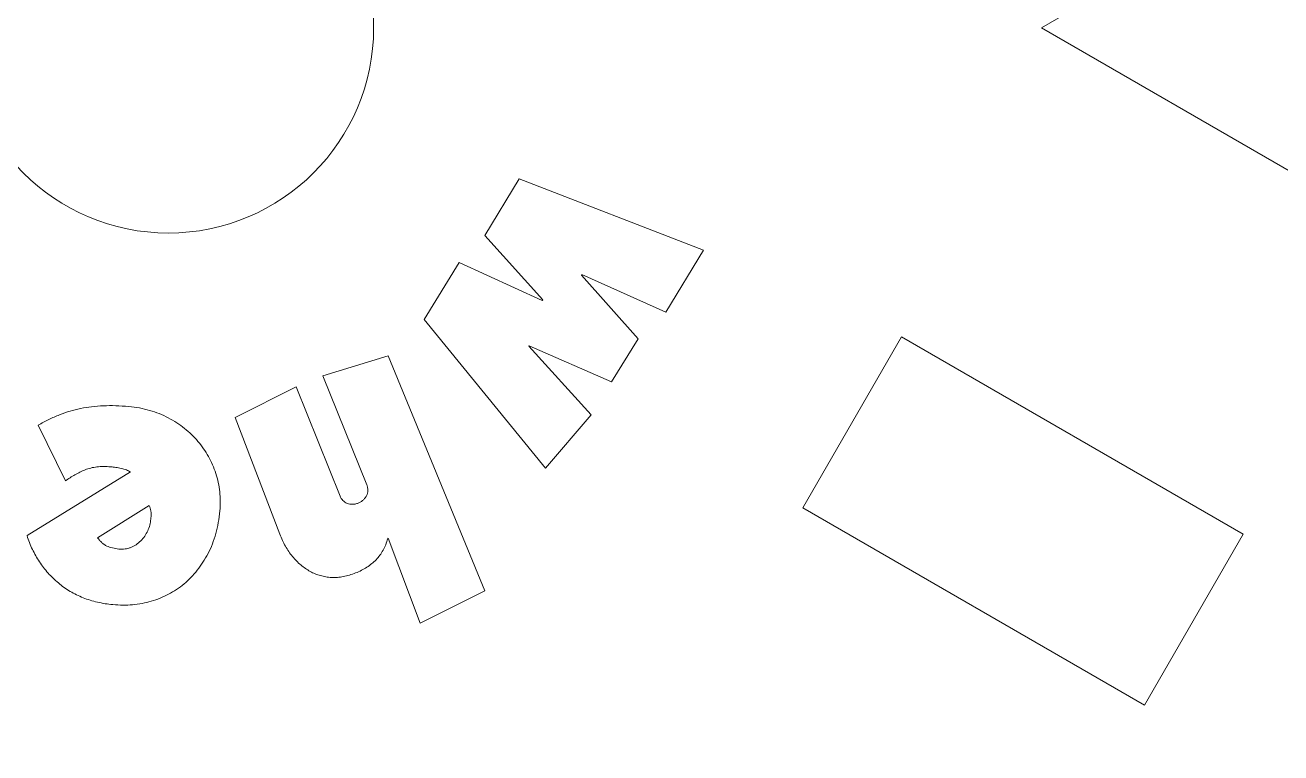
# Model space of a CAD drawing. Header units: inches. Extents: x 0.15 to 9.58, y -4.79 to -0.12.
# Drawn here: x 1.685 to 2.48, y -2.128 to -1.667 of the extents above; entities that cross this region are included whole.
import ezdxf

# ---------------------------------------------------------------- set-up
doc = ezdxf.new("R2010")
doc.units = ezdxf.units.IN
doc.header["$MEASUREMENT"] = 0
doc.layers.add('Layer 1', color=7, linetype='Continuous')

# ---------------------------------------------------------------- blocks, each defined once
blk = doc.blocks.new('block 23')
at = {"layer": 'Layer 1', "color": 7, "lineweight": 15, "true_color": 0xffffff}
blk.add_open_spline([(1.76324, -1.97101), (1.76345, -1.97156), (1.76366, -1.97212), (1.76383, -1.97269), (1.764, -1.97323), (1.76413, -1.97378), (1.76425, -1.97432), (1.76431, -1.97463), (1.76436, -1.97493), (1.76439, -1.97524), (1.76444, -1.97563), (1.76446, -1.97603), (1.76445, -1.97642), (1.76445, -1.97689), (1.76442, -1.97737), (1.76439, -1.97784), (1.76436, -1.97843), (1.76432, -1.979), (1.76428, -1.97957)], degree=3, knots=[0, 0, 0, 0, 1, 1, 1, 2, 2, 2, 3, 3, 3, 4, 4, 4, 5, 5, 5, 6, 6, 6, 6], dxfattribs=at)
blk = doc.blocks.new('block 24')
at = {"layer": 'Layer 1', "color": 7, "lineweight": 15, "true_color": 0xffffff}
blk.add_open_spline([(1.76428, -1.97957), (1.76409, -1.98084), (1.76391, -1.98212), (1.76359, -1.98336), (1.76327, -1.98463), (1.76282, -1.98585), (1.76226, -1.98704), (1.76171, -1.98821), (1.76107, -1.98933), (1.76034, -1.99039), (1.7596, -1.99145), (1.75876, -1.99244), (1.75785, -1.99335), (1.75694, -1.99424), (1.75596, -1.99504), (1.75491, -1.99575), (1.75387, -1.99644), (1.75275, -1.99704), (1.75159, -1.9975), (1.751, -1.99773), (1.75039, -1.99793), (1.74978, -1.99809), (1.74917, -1.99826), (1.74855, -1.99838), (1.74792, -1.99847), (1.74727, -1.99857), (1.74662, -1.99862), (1.74596, -1.99862), (1.74529, -1.99862), (1.74462, -1.99858), (1.74394, -1.99854)], degree=3, knots=[0, 0, 0, 0, 1, 1, 1, 2, 2, 2, 3, 3, 3, 4, 4, 4, 5, 5, 5, 6, 6, 6, 7, 7, 7, 8, 8, 8, 9, 9, 9, 10, 10, 10, 10], dxfattribs=at)
blk = doc.blocks.new('block 25')
at = {"layer": 'Layer 1', "color": 7, "lineweight": 15, "true_color": 0xffffff}
blk.add_open_spline([(1.74394, -1.99854), (1.74259, -1.99835), (1.74124, -1.99816), (1.73992, -1.99785), (1.73869, -1.99757), (1.73748, -1.99717), (1.73636, -1.99662), (1.73581, -1.99634), (1.73529, -1.99603), (1.73479, -1.99569), (1.73425, -1.99533), (1.73375, -1.99493), (1.73328, -1.9945), (1.73277, -1.99405), (1.73231, -1.99356), (1.73188, -1.99305), (1.73142, -1.99249), (1.73098, -1.99191), (1.73055, -1.99133)], degree=3, knots=[0, 0, 0, 0, 1, 1, 1, 2, 2, 2, 3, 3, 3, 4, 4, 4, 5, 5, 5, 6, 6, 6, 6], dxfattribs=at)
blk = doc.blocks.new('block 26')
at = {"layer": 'Layer 1', "color": 7, "lineweight": 15, "true_color": 0xffffff}
blk.add_lwpolyline([(1.73055, -1.99133), (1.76324, -1.97101)], dxfattribs=at)
blk = doc.blocks.new('block 101')
at = {"layer": 'Layer 1', "color": 7, "lineweight": 15, "true_color": 0xffffff}
blk.add_open_spline([(3.27536, -1.6683), (3.27536, -0.83988), (2.60379, -0.1683), (1.77536, -0.1683), (0.94694, -0.1683), (0.27536, -0.83988), (0.27536, -1.6683), (0.27536, -2.49672), (0.94694, -3.1683), (1.77536, -3.1683), (2.60379, -3.1683), (3.27536, -2.49672), (3.27536, -1.6683), (3.27536, -1.6683), (3.27536, -1.6683), (3.27536, -1.6683)], degree=3, knots=[0, 0, 0, 0, 1, 1, 1, 2, 2, 2, 3, 3, 3, 4, 4, 4, 5, 5, 5, 5], dxfattribs=at)
blk = doc.blocks.new('block 102')
at = {"layer": 'Layer 1', "color": 7, "lineweight": 15, "true_color": 0xffffff}
blk.add_open_spline([(1.90537, -1.6683), (1.90537, -1.5965), (1.84717, -1.5383), (1.77536, -1.5383), (1.70357, -1.5383), (1.64537, -1.5965), (1.64537, -1.6683), (1.64537, -1.74009), (1.70357, -1.79831), (1.77536, -1.79831), (1.84717, -1.79831), (1.90537, -1.74009), (1.90537, -1.6683), (1.90537, -1.6683), (1.90537, -1.6683), (1.90537, -1.6683)], degree=3, knots=[0, 0, 0, 0, 1, 1, 1, 2, 2, 2, 3, 3, 3, 4, 4, 4, 5, 5, 5, 5], dxfattribs=at)
blk = doc.blocks.new('block 107')
at = {"layer": 'Layer 1', "color": 7, "lineweight": 15, "true_color": 0xffffff}
blk.add_lwpolyline([(2.39364, -2.09743), (2.17712, -1.97243)], dxfattribs=at)
blk = doc.blocks.new('block 108')
at = {"layer": 'Layer 1', "color": 7, "lineweight": 15, "true_color": 0xffffff}
blk.add_lwpolyline([(2.39364, -2.09743), (2.45614, -1.98917)], dxfattribs=at)
blk = doc.blocks.new('block 109')
at = {"layer": 'Layer 1', "color": 7, "lineweight": 15, "true_color": 0xffffff}
blk.add_lwpolyline([(2.45614, -1.98917), (2.23962, -1.86417)], dxfattribs=at)
blk = doc.blocks.new('block 110')
at = {"layer": 'Layer 1', "color": 7, "lineweight": 15, "true_color": 0xffffff}
blk.add_lwpolyline([(2.23962, -1.86417), (2.17712, -1.97243)], dxfattribs=at)
blk = doc.blocks.new('block 118')
at = {"layer": 'Layer 1', "color": 7, "lineweight": 15, "true_color": 0xffffff}
blk.add_lwpolyline([(2.32837, -1.6683), (2.97788, -1.2933)], dxfattribs=at)
blk = doc.blocks.new('block 119')
at = {"layer": 'Layer 1', "color": 7, "lineweight": 15, "true_color": 0xffffff}
blk.add_lwpolyline([(2.32837, -1.6683), (2.97788, -2.0433)], dxfattribs=at)
blk = doc.blocks.new('block 153')
at = {"layer": 'Layer 1', "color": 7, "lineweight": 15, "true_color": 0xffffff}
blk.add_open_spline([(1.71013, -1.95533), (1.71111, -1.95464), (1.71209, -1.95396), (1.71309, -1.95331), (1.71409, -1.95266), (1.71511, -1.95205), (1.71615, -1.95148), (1.7172, -1.95088), (1.71826, -1.95034), (1.71935, -1.94981), (1.72043, -1.94928), (1.72154, -1.94878), (1.72266, -1.94833), (1.72382, -1.94787), (1.72502, -1.94748), (1.72622, -1.94718), (1.7275, -1.94685), (1.72879, -1.94662), (1.7301, -1.94646), (1.73151, -1.9463), (1.73292, -1.94621), (1.73434, -1.94623), (1.73585, -1.94623), (1.73737, -1.94634), (1.73888, -1.94643)], degree=3, knots=[0, 0, 0, 0, 1, 1, 1, 2, 2, 2, 3, 3, 3, 4, 4, 4, 5, 5, 5, 6, 6, 6, 7, 7, 7, 8, 8, 8, 8], dxfattribs=at)
blk = doc.blocks.new('block 154')
at = {"layer": 'Layer 1', "color": 7, "lineweight": 15, "true_color": 0xffffff}
blk.add_open_spline([(1.73888, -1.94643), (1.73995, -1.94654), (1.74101, -1.94666), (1.74208, -1.94681), (1.74325, -1.94699), (1.74441, -1.94722), (1.74558, -1.94748), (1.74668, -1.94771), (1.74779, -1.94798), (1.74883, -1.94838), (1.7497, -1.94874), (1.75053, -1.94918), (1.75136, -1.94963)], degree=3, knots=[0, 0, 0, 0, 1, 1, 1, 2, 2, 2, 3, 3, 3, 4, 4, 4, 4], dxfattribs=at)
blk = doc.blocks.new('block 155')
at = {"layer": 'Layer 1', "color": 7, "lineweight": 15, "true_color": 0xffffff}
blk.add_lwpolyline([(1.75136, -1.94963), (1.68582, -1.99002)], dxfattribs=at)
blk = doc.blocks.new('block 156')
at = {"layer": 'Layer 1', "color": 7, "lineweight": 15, "true_color": 0xffffff}
blk.add_open_spline([(1.68582, -1.99002), (1.68633, -1.99152), (1.68683, -1.99301), (1.6874, -1.99447), (1.68795, -1.99591), (1.68857, -1.99732), (1.68924, -1.99872), (1.68989, -2.00007), (1.69059, -2.00142), (1.69134, -2.00275), (1.69208, -2.00405), (1.69285, -2.00534), (1.69368, -2.0066), (1.6945, -2.00785), (1.69537, -2.00905), (1.69629, -2.01025), (1.6972, -2.01143), (1.69816, -2.01259), (1.69916, -2.01371), (1.70017, -2.01483), (1.70122, -2.01592), (1.7023, -2.01697), (1.7034, -2.01802), (1.70452, -2.01905), (1.70568, -2.02003), (1.70685, -2.021), (1.70806, -2.02195), (1.7093, -2.02283), (1.71054, -2.02372), (1.71181, -2.02456), (1.71312, -2.02533), (1.71444, -2.0261), (1.71578, -2.02682), (1.71715, -2.02749), (1.71853, -2.02816), (1.71994, -2.02879), (1.72136, -2.02936), (1.72282, -2.02994), (1.7243, -2.03047), (1.7258, -2.03093), (1.72734, -2.03141), (1.72888, -2.03181), (1.73043, -2.03218), (1.73201, -2.03255), (1.73362, -2.03287), (1.73523, -2.03313), (1.7369, -2.03339), (1.73859, -2.03356), (1.74027, -2.03374)], degree=3, knots=[0, 0, 0, 0, 1, 1, 1, 2, 2, 2, 3, 3, 3, 4, 4, 4, 5, 5, 5, 6, 6, 6, 7, 7, 7, 8, 8, 8, 9, 9, 9, 10, 10, 10, 11, 11, 11, 12, 12, 12, 13, 13, 13, 14, 14, 14, 15, 15, 15, 16, 16, 16, 16], dxfattribs=at)
blk = doc.blocks.new('block 157')
at = {"layer": 'Layer 1', "color": 7, "lineweight": 15, "true_color": 0xffffff}
blk.add_open_spline([(1.74027, -2.03374), (1.74236, -2.03387), (1.74445, -2.03401), (1.74655, -2.03404), (1.7486, -2.03406), (1.75065, -2.03398), (1.75269, -2.03381), (1.75469, -2.03363), (1.75669, -2.03335), (1.75867, -2.03298), (1.76064, -2.0326), (1.76259, -2.03214), (1.76451, -2.03158), (1.76642, -2.03103), (1.7683, -2.03038), (1.77014, -2.02963), (1.77197, -2.02888), (1.77376, -2.02806), (1.77551, -2.02713), (1.77723, -2.02622), (1.7789, -2.02522), (1.78052, -2.02414), (1.78216, -2.02304), (1.78374, -2.02186), (1.78526, -2.02058), (1.78679, -2.01931), (1.78826, -2.01795), (1.78965, -2.01653), (1.79107, -2.01506), (1.79241, -2.01353), (1.79367, -2.01193), (1.79495, -2.01031), (1.79614, -2.00863), (1.79725, -2.0069), (1.79842, -2.00509), (1.79951, -2.00323), (1.8005, -2.00132), (1.8015, -1.99936), (1.80241, -1.99733), (1.80322, -1.99527), (1.80405, -1.99314), (1.80477, -1.99096), (1.80538, -1.98875), (1.80602, -1.98646), (1.80655, -1.98411), (1.80695, -1.98176), (1.80737, -1.9793), (1.80767, -1.97681), (1.80796, -1.97432)], degree=3, knots=[0, 0, 0, 0, 1, 1, 1, 2, 2, 2, 3, 3, 3, 4, 4, 4, 5, 5, 5, 6, 6, 6, 7, 7, 7, 8, 8, 8, 9, 9, 9, 10, 10, 10, 11, 11, 11, 12, 12, 12, 13, 13, 13, 14, 14, 14, 15, 15, 15, 16, 16, 16, 16], dxfattribs=at)
blk = doc.blocks.new('block 158')
at = {"layer": 'Layer 1', "color": 7, "lineweight": 15, "true_color": 0xffffff}
blk.add_open_spline([(1.80796, -1.97432), (1.80809, -1.97228), (1.80823, -1.97025), (1.80823, -1.96821), (1.80823, -1.96623), (1.80812, -1.96424), (1.8079, -1.96226), (1.80769, -1.96029), (1.80737, -1.95833), (1.80695, -1.95639), (1.80653, -1.95445), (1.80602, -1.95253), (1.80541, -1.95064), (1.8048, -1.94876), (1.80409, -1.94692), (1.8033, -1.9451), (1.80253, -1.94331), (1.80168, -1.94156), (1.80073, -1.93985), (1.79979, -1.93816), (1.79876, -1.93652), (1.79765, -1.93493), (1.79652, -1.93333), (1.79533, -1.93177), (1.79405, -1.93028), (1.79279, -1.92879), (1.79145, -1.92735), (1.79003, -1.92598), (1.7886, -1.92461), (1.78711, -1.92331), (1.78556, -1.92207), (1.78398, -1.92082), (1.78235, -1.91964), (1.78067, -1.91855), (1.77893, -1.91742), (1.77713, -1.91638), (1.7753, -1.9154), (1.77344, -1.91442), (1.77153, -1.91353), (1.76958, -1.91274), (1.76758, -1.91194), (1.76554, -1.91125), (1.76348, -1.91066), (1.76135, -1.91005), (1.75921, -1.90954), (1.75705, -1.90915), (1.7548, -1.90875), (1.75253, -1.90849), (1.75026, -1.90824)], degree=3, knots=[0, 0, 0, 0, 1, 1, 1, 2, 2, 2, 3, 3, 3, 4, 4, 4, 5, 5, 5, 6, 6, 6, 7, 7, 7, 8, 8, 8, 9, 9, 9, 10, 10, 10, 11, 11, 11, 12, 12, 12, 13, 13, 13, 14, 14, 14, 15, 15, 15, 16, 16, 16, 16], dxfattribs=at)
blk = doc.blocks.new('block 159')
at = {"layer": 'Layer 1', "color": 7, "lineweight": 15, "true_color": 0xffffff}
blk.add_open_spline([(1.75026, -1.90824), (1.7475, -1.90802), (1.74475, -1.90782), (1.74199, -1.90772), (1.73938, -1.90764), (1.73677, -1.90765), (1.73416, -1.90776), (1.73169, -1.90786), (1.72921, -1.90803), (1.72675, -1.90832), (1.72442, -1.90859), (1.72209, -1.90897), (1.71979, -1.90944), (1.71752, -1.90992), (1.71528, -1.91047), (1.71306, -1.91114), (1.71079, -1.91182), (1.70854, -1.9126), (1.70633, -1.91347), (1.70406, -1.91437), (1.70182, -1.91536), (1.69964, -1.91644), (1.69737, -1.91757), (1.69518, -1.91879), (1.69297, -1.92002)], degree=3, knots=[0, 0, 0, 0, 1, 1, 1, 2, 2, 2, 3, 3, 3, 4, 4, 4, 5, 5, 5, 6, 6, 6, 7, 7, 7, 8, 8, 8, 8], dxfattribs=at)
blk = doc.blocks.new('block 160')
at = {"layer": 'Layer 1', "color": 7, "lineweight": 15, "true_color": 0xffffff}
blk.add_lwpolyline([(1.69297, -1.92002), (1.71013, -1.95533)], dxfattribs=at)
blk = doc.blocks.new('block 161')
at = {"layer": 'Layer 1', "color": 7, "lineweight": 15, "true_color": 0xffffff}
blk.add_lwpolyline([(1.97588, -2.02506), (1.91447, -1.87613)], dxfattribs=at)
blk = doc.blocks.new('block 162')
at = {"layer": 'Layer 1', "color": 7, "lineweight": 15, "true_color": 0xffffff}
blk.add_lwpolyline([(1.91447, -1.87613), (1.87328, -1.88869)], dxfattribs=at)
blk = doc.blocks.new('block 163')
at = {"layer": 'Layer 1', "color": 7, "lineweight": 15, "true_color": 0xffffff}
blk.add_lwpolyline([(1.87328, -1.88869), (1.90101, -1.95776)], dxfattribs=at)
blk = doc.blocks.new('block 164')
at = {"layer": 'Layer 1', "color": 7, "lineweight": 15, "true_color": 0xffffff}
blk.add_open_spline([(1.90101, -1.95776), (1.90123, -1.95837), (1.90145, -1.95898), (1.90158, -1.95962), (1.90171, -1.9602), (1.90176, -1.9608), (1.90176, -1.96139), (1.90175, -1.96198), (1.90167, -1.96256), (1.90152, -1.96311), (1.90137, -1.96368), (1.90115, -1.96423), (1.90087, -1.96474), (1.90058, -1.96527), (1.90025, -1.96576), (1.89989, -1.96623), (1.89952, -1.96668), (1.89914, -1.96712), (1.89871, -1.96751), (1.89826, -1.9679), (1.89777, -1.96827), (1.89724, -1.96857), (1.89671, -1.96889), (1.89613, -1.96914), (1.89556, -1.96939)], degree=3, knots=[0, 0, 0, 0, 1, 1, 1, 2, 2, 2, 3, 3, 3, 4, 4, 4, 5, 5, 5, 6, 6, 6, 7, 7, 7, 8, 8, 8, 8], dxfattribs=at)
blk = doc.blocks.new('block 165')
at = {"layer": 'Layer 1', "color": 7, "lineweight": 15, "true_color": 0xffffff}
blk.add_open_spline([(1.89556, -1.96939), (1.89495, -1.96962), (1.89433, -1.96984), (1.89369, -1.96999), (1.89312, -1.97013), (1.89251, -1.97018), (1.89191, -1.97019), (1.89134, -1.97021), (1.89076, -1.97018), (1.89019, -1.97009), (1.88963, -1.96998), (1.88909, -1.9698), (1.88856, -1.96957), (1.88805, -1.96935), (1.88755, -1.9691), (1.88708, -1.96877), (1.88665, -1.96847), (1.88624, -1.96812), (1.88588, -1.96774), (1.8855, -1.96736), (1.88515, -1.96694), (1.88486, -1.96649), (1.88456, -1.96602), (1.88433, -1.9655), (1.88409, -1.96499)], degree=3, knots=[0, 0, 0, 0, 1, 1, 1, 2, 2, 2, 3, 3, 3, 4, 4, 4, 5, 5, 5, 6, 6, 6, 7, 7, 7, 8, 8, 8, 8], dxfattribs=at)
blk = doc.blocks.new('block 166')
at = {"layer": 'Layer 1', "color": 7, "lineweight": 15, "true_color": 0xffffff}
blk.add_lwpolyline([(1.88409, -1.96499), (1.8563, -1.89575)], dxfattribs=at)
blk = doc.blocks.new('block 167')
at = {"layer": 'Layer 1', "color": 7, "lineweight": 15, "true_color": 0xffffff}
blk.add_lwpolyline([(1.8563, -1.89575), (1.81761, -1.91525)], dxfattribs=at)
blk = doc.blocks.new('block 168')
at = {"layer": 'Layer 1', "color": 7, "lineweight": 15, "true_color": 0xffffff}
blk.add_lwpolyline([(1.81761, -1.91525), (1.84597, -1.98914)], dxfattribs=at)
blk = doc.blocks.new('block 169')
at = {"layer": 'Layer 1', "color": 7, "lineweight": 15, "true_color": 0xffffff}
blk.add_open_spline([(1.84597, -1.98914), (1.8465, -1.99044), (1.84703, -1.99175), (1.8476, -1.99302), (1.84817, -1.99426), (1.8488, -1.99548), (1.84947, -1.99667), (1.85014, -1.99784), (1.85086, -1.99896), (1.85162, -2.00007), (1.85235, -2.00115), (1.85312, -2.0022), (1.85395, -2.00321), (1.85476, -2.0042), (1.85563, -2.00515), (1.85653, -2.00606), (1.85741, -2.00695), (1.8583, -2.00781), (1.85925, -2.00861), (1.86018, -2.00939), (1.86114, -2.01011), (1.86213, -2.0108), (1.8631, -2.01148), (1.86412, -2.01212), (1.86515, -2.0127), (1.86618, -2.01327), (1.86724, -2.01379), (1.86833, -2.01423), (1.86941, -2.01468), (1.87052, -2.01505), (1.87165, -2.01536), (1.87278, -2.01569), (1.87393, -2.01594), (1.87508, -2.01613), (1.87627, -2.01634), (1.87747, -2.01647), (1.87866, -2.01653), (1.87991, -2.01658), (1.88114, -2.01655), (1.88238, -2.01646), (1.88364, -2.01638), (1.88491, -2.01622), (1.88616, -2.01598), (1.88746, -2.01575), (1.88875, -2.01543), (1.89001, -2.01503), (1.89134, -2.01463), (1.89266, -2.01415), (1.89396, -2.01368)], degree=3, knots=[0, 0, 0, 0, 1, 1, 1, 2, 2, 2, 3, 3, 3, 4, 4, 4, 5, 5, 5, 6, 6, 6, 7, 7, 7, 8, 8, 8, 9, 9, 9, 10, 10, 10, 11, 11, 11, 12, 12, 12, 13, 13, 13, 14, 14, 14, 15, 15, 15, 16, 16, 16, 16], dxfattribs=at)
blk = doc.blocks.new('block 170')
at = {"layer": 'Layer 1', "color": 7, "lineweight": 15, "true_color": 0xffffff}
blk.add_open_spline([(1.89396, -2.01368), (1.89522, -2.01314), (1.89648, -2.01261), (1.89769, -2.01198), (1.89887, -2.0114), (1.90001, -2.01072), (1.90111, -2.01), (1.90215, -2.00931), (1.90317, -2.00857), (1.90416, -2.00778), (1.90512, -2.00701), (1.90605, -2.00618), (1.90691, -2.00528), (1.90777, -2.0044), (1.90858, -2.00347), (1.90932, -2.00248), (1.91006, -2.00147), (1.91073, -2.0004), (1.91132, -1.9993), (1.91196, -1.99815), (1.91252, -1.99697), (1.91299, -1.99575), (1.91348, -1.99447), (1.91389, -1.99317), (1.91429, -1.99187)], degree=3, knots=[0, 0, 0, 0, 1, 1, 1, 2, 2, 2, 3, 3, 3, 4, 4, 4, 5, 5, 5, 6, 6, 6, 7, 7, 7, 8, 8, 8, 8], dxfattribs=at)
blk = doc.blocks.new('block 171')
at = {"layer": 'Layer 1', "color": 7, "lineweight": 15, "true_color": 0xffffff}
blk.add_lwpolyline([(1.91429, -1.99187), (1.91467, -1.99172)], dxfattribs=at)
blk = doc.blocks.new('block 172')
at = {"layer": 'Layer 1', "color": 7, "lineweight": 15, "true_color": 0xffffff}
blk.add_lwpolyline([(1.91467, -1.99172), (1.93475, -2.04554)], dxfattribs=at)
blk = doc.blocks.new('block 173')
at = {"layer": 'Layer 1', "color": 7, "lineweight": 15, "true_color": 0xffffff}
blk.add_lwpolyline([(1.93475, -2.04554), (1.97588, -2.02506)], dxfattribs=at)
blk = doc.blocks.new('block 174')
at = {"layer": 'Layer 1', "color": 7, "lineweight": 15, "true_color": 0xffffff}
blk.add_lwpolyline([(2.09041, -1.84837), (2.1142, -1.80924)], dxfattribs=at)
blk = doc.blocks.new('block 175')
at = {"layer": 'Layer 1', "color": 7, "lineweight": 15, "true_color": 0xffffff}
blk.add_lwpolyline([(2.1142, -1.80924), (1.99753, -1.76404)], dxfattribs=at)
blk = doc.blocks.new('block 176')
at = {"layer": 'Layer 1', "color": 7, "lineweight": 15, "true_color": 0xffffff}
blk.add_lwpolyline([(1.99753, -1.76404), (1.97586, -1.79988)], dxfattribs=at)
blk = doc.blocks.new('block 177')
at = {"layer": 'Layer 1', "color": 7, "lineweight": 15, "true_color": 0xffffff}
blk.add_lwpolyline([(1.97586, -1.79988), (2.01244, -1.84072)], dxfattribs=at)
blk = doc.blocks.new('block 178')
at = {"layer": 'Layer 1', "color": 7, "lineweight": 15, "true_color": 0xffffff}
blk.add_lwpolyline([(2.01244, -1.84072), (2.01219, -1.84104)], dxfattribs=at)
blk = doc.blocks.new('block 179')
at = {"layer": 'Layer 1', "color": 7, "lineweight": 15, "true_color": 0xffffff}
blk.add_lwpolyline([(2.01219, -1.84104), (1.95947, -1.81698)], dxfattribs=at)
blk = doc.blocks.new('block 180')
at = {"layer": 'Layer 1', "color": 7, "lineweight": 15, "true_color": 0xffffff}
blk.add_lwpolyline([(1.95947, -1.81698), (1.93739, -1.85302)], dxfattribs=at)
blk = doc.blocks.new('block 181')
at = {"layer": 'Layer 1', "color": 7, "lineweight": 15, "true_color": 0xffffff}
blk.add_lwpolyline([(1.93739, -1.85302), (2.01421, -1.94738)], dxfattribs=at)
blk = doc.blocks.new('block 182')
at = {"layer": 'Layer 1', "color": 7, "lineweight": 15, "true_color": 0xffffff}
blk.add_lwpolyline([(2.01421, -1.94738), (2.04323, -1.91357)], dxfattribs=at)
blk = doc.blocks.new('block 183')
at = {"layer": 'Layer 1', "color": 7, "lineweight": 15, "true_color": 0xffffff}
blk.add_lwpolyline([(2.04323, -1.91357), (2.00357, -1.87)], dxfattribs=at)
blk = doc.blocks.new('block 184')
at = {"layer": 'Layer 1', "color": 7, "lineweight": 15, "true_color": 0xffffff}
blk.add_lwpolyline([(2.00357, -1.87), (2.00381, -1.86968)], dxfattribs=at)
blk = doc.blocks.new('block 185')
at = {"layer": 'Layer 1', "color": 7, "lineweight": 15, "true_color": 0xffffff}
blk.add_lwpolyline([(2.00381, -1.86968), (2.05606, -1.89267)], dxfattribs=at)
blk = doc.blocks.new('block 186')
at = {"layer": 'Layer 1', "color": 7, "lineweight": 15, "true_color": 0xffffff}
blk.add_lwpolyline([(2.05606, -1.89267), (2.07286, -1.86532)], dxfattribs=at)
blk = doc.blocks.new('block 187')
at = {"layer": 'Layer 1', "color": 7, "lineweight": 15, "true_color": 0xffffff}
blk.add_lwpolyline([(2.07286, -1.86532), (2.03692, -1.82499)], dxfattribs=at)
blk = doc.blocks.new('block 188')
at = {"layer": 'Layer 1', "color": 7, "lineweight": 15, "true_color": 0xffffff}
blk.add_lwpolyline([(2.03692, -1.82499), (2.03715, -1.82466)], dxfattribs=at)
blk = doc.blocks.new('block 189')
at = {"layer": 'Layer 1', "color": 7, "lineweight": 15, "true_color": 0xffffff}
blk.add_lwpolyline([(2.03715, -1.82466), (2.09041, -1.84837)], dxfattribs=at)
blk = doc.blocks.new('block 2')
at = {"layer": 'Layer 1'}
for name in ['block 101', 'block 118', 'block 102', 'block 119', 'block 176', 'block 175', 'block 177', 'block 174', 'block 180', 'block 179', 'block 188', 'block 187', 'block 189', 'block 178', 'block 181', 'block 186', 'block 110', 'block 109', 'block 162', 'block 161', 'block 184', 'block 183', 'block 185', 'block 163', 'block 167', 'block 166', 'block 159', 'block 158', 'block 168', 'block 182', 'block 160', 'block 153', 'block 154', 'block 155', 'block 164', 'block 26', 'block 23', 'block 165', 'block 107', 'block 157', 'block 24', 'block 156', 'block 25', 'block 169', 'block 170', 'block 171', 'block 172', 'block 108', 'block 173']:
    blk.add_blockref(name, (0, 0), dxfattribs=at)

msp = doc.modelspace()

# ---------------------------------------------------------------- block references
at = {"layer": 'Layer 1'}
msp.add_blockref('block 2', (0, 0), dxfattribs=at)

doc.saveas('drawing.dxf')
